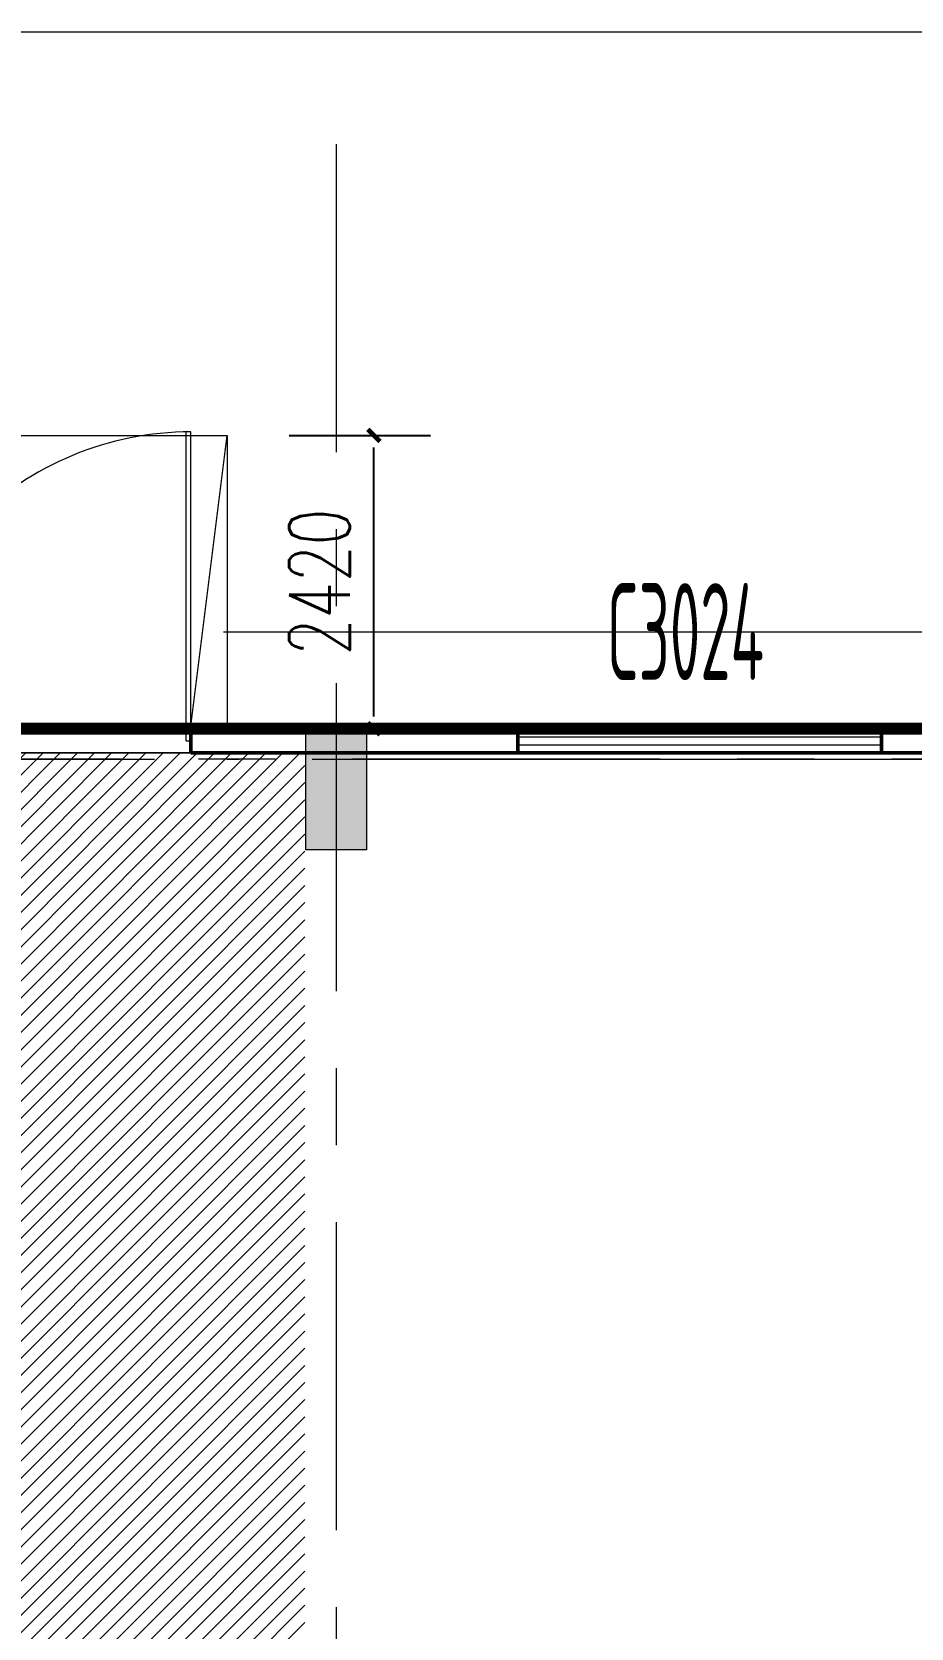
# Model space of a CAD drawing. Header units: metres. Extents: x 497148 to 498044, y 2998751 to 2999627.
# Drawn here: x 497577.42 to 497584.68, y 2999106.16 to 2999119.33 of the extents above; entities that cross this region are included whole.
import ezdxf

# ---------------------------------------------------------------- set-up
doc = ezdxf.new("R2010")
doc.units = ezdxf.units.M
for name, pattern in [('CENTER', [2, 1.25, -0.25, 0.25, -0.25]), ('DOTE', [2.4200000000000004, 2, -0.2, 0.02, -0.2]), ('ZQWS-轴网线', [4448, 2540, -636, 636, -636])]:
    doc.linetypes.add(name, pattern=pattern)
for name, color, linetype in [('A-WALL', 4, 'Continuous'), ('A-楼板', 5, 'Continuous'), ('A-窗', 2, 'Continuous'), ('A-门', 2, 'Continuous'), ('DOTE', 1, 'CENTER'), ('HATCH', 254, 'Continuous'), ('PUB_DIM', 3, 'Continuous'), ('新建建筑', 2, 'Continuous')]:
    doc.layers.add(name, color=color, linetype=linetype)
for name, color, linetype, lineweight in [('A-WALL-可见线', 2, 'Continuous', 18), ('A-门窗号', 7, 'Continuous', 5), ('常规模型', 2, 'Continuous', 18), ('结-COLU', 7, 'Continuous', 5), ('道路', 4, 'Continuous', 15)]:
    doc.layers.add(name, color=color, linetype=linetype, lineweight=lineweight)
doc.layers.add('建筑轴线', color=1, linetype='DOTE', lineweight=15, plot=False)
doc.styles.add('_TCH_DIM_T3', font='SIMPLEX', dxfattribs={"width": 0.7058823529411765, "bigfont": 'GBCBIG'})
doc.styles.add('Hztxt-TSSDENG', font='TSSDENG', dxfattribs={"bigfont": 'Hztxt'})
doc.dimstyles.new('_TCH_ARCH&&200', dxfattribs={"dimscale": 2, "dimtxt": 280, "dimasz": 100, "dimexe": 200, "dimexo": 0, "dimgap": 100, "dimtad": 1, "dimdec": 0, "dimzin": 0, "dimdsep": 46, "dimtxsty": '_TCH_DIM_T3', "dimblk": '_ArchTick-2', "dimcen": 0.09, "dimdle": 200, "dimclrd": 256, "dimclre": 256, "dimclrt": 7, "dimazin": 2, "dimtfac": 1, "dimtdec": 0, "dimtix": 1, "dimtmove": 2, "dimatfit": 3, "dimfxl": 0, "dimtolj": 1, "dimtzin": 0, "dimarcsym": 0})

# ---------------------------------------------------------------- blocks, each defined once
blk = doc.blocks.new('新块')
at = {"layer": '建筑轴线', "ltscale": 3}
blk.add_lwpolyline([(497572.434313934, 2999113.332702593), (497785.434313934, 2999113.332702593), (497785.434313934, 2999077.832702593), (497572.434313934, 2999077.832702593)], close=True, dxfattribs=at)
at = {"layer": '新建建筑', "linetype": 'Continuous', "const_width": 0.1}
blk.add_lwpolyline([(497785.684313934, 2999077.582702593), (497572.184313934, 2999077.582702593), (497572.184313934, 2999113.582702593), (497785.684313934, 2999113.582702593)], close=True, dxfattribs=at)
at = {"layer": '道路', "linetype": 'ByBlock', "lineweight": 0, "ltscale": 0.2}
blk.add_line((497576.8587379599, 2999119.332702593), (497758.4343139338, 2999119.332702593), dxfattribs=at)
blk = doc.blocks.new('ZQWS-双扇平开门 - GM5151-4416404-0_000平面图_118')
at = {"color": 0, "lineweight": 18}
for p, q in [((-2550.000000000011, 2550.000000000002), (-2510.000000000009, 2550.000000000002)), ((-2550.00000000001, 100), (-2550.00000000001, 2550.000000000002)), ((-2510.000000000009, 0), (-2510.000000000009, 2550.000000000002)), ((2549.99999999999, 2550.000000000002), (2509.999999999989, 2550.000000000002)), ((2509.999999999989, -6.767919558114954e-13), (2509.999999999989, 2550.000000000002)), ((2549.99999999999, 99.99999999999473), (2549.99999999999, 2550.000000000002)), ((-2510.000000000009, 0), (-2550.000000000008, 0)), ((2509.999999999989, -6.767919558114954e-13), (2549.99999999999, -6.767919558114954e-13))]:
    blk.add_line(p, q, dxfattribs=at)
at = {"color": 0, "lineweight": 50}
for p, q in [((-2550.000000000008, 100.0000000009698), (-2550.000000000008, -100)), ((2549.99999999999, -100), (2549.99999999999, 100.0000000009698))]:
    blk.add_line(p, q, dxfattribs=at)
at = {"color": 0, "lineweight": 18}
for centre, radius, start, end in [((-2550.000000000015, 1.962696671853337e-12), 2550.000000000003, 359.9999999999996, 89.99999999999994), ((2549.999999999985, 2.098055063015636e-12), 2549.999999999998, 89.99999999999994, 180)]:
    blk.add_arc(centre, radius, start, end, dxfattribs=at)
blk = doc.blocks.new('组合窗-双层双列-上部固定下部推拉 - C3024-4489019-0_000平面图_118')
at = {"color": 0, "lineweight": 50}
for p, q in [((-1500.000000000013, -100), (-1500.000000000013, 100)), ((1499.999999999998, 100), (1499.999999999998, -100))]:
    blk.add_line(p, q, dxfattribs=at)
at = {"color": 0, "lineweight": 18}
for p, q in [((-1500.000000000013, 100), (1499.999999999998, 100)), ((-1500.000000000013, 33.33333333332499), (1499.999999999998, 33.33333333332499)), ((-1500.000000000013, -33.33333333333751), (1499.999999999998, -33.33333333333751)), ((1499.999999999998, -100), (-1500.000000000013, -100))]:
    blk.add_line(p, q, dxfattribs=at)
blk = doc.blocks.new('一层_dwg_一层-5204054-0_000平面图_118')
at = {"layer": '结-COLU', "color": 0, "flags": 128}
blk.add_lwpolyline([(37966.49610975757, 65529.4777527389), (38466.49610975757, 65529.4777527389), (38466.49610975757, 64529.4777527389), (37966.49610975757, 64529.4777527389)], close=True, dxfattribs=at)
blk = doc.blocks.new('一层_dwg-4685749-0_000平面图_118')
at = {"lineweight": 5}
h = blk.add_hatch(color=0, dxfattribs=at)
h.paths.add_polyline_path([(178893.7664674755, 10714.37364341245), (179393.7664674756, 10714.37364341245), (179393.7664674756, 11214.37364341245), (178893.7664674755, 11214.37364341245)], flags=0)
h.paths.add_polyline_path([(151568.7664674752, 10714.37364341291), (152068.7664674752, 10714.37364341291), (152068.7664674752, 11414.37364341292), (151568.7664674752, 11414.37364341292)], flags=0)
h.paths.add_polyline_path([(229893.7664674754, 10714.37364341291), (230393.7664674754, 10714.37364341291), (230393.7664674754, 11414.37364341292), (229893.7664674754, 11414.37364341292)], flags=0)
h.paths.add_polyline_path([(188068.7664674753, 10714.37364341291), (188068.7664674753, 11414.37364341292), (187568.7664674753, 11414.37364341292), (187568.7664674753, 10714.37364341291)], flags=0)
h.paths.add_polyline_path([(229743.7664674754, 10714.37364341291), (229743.7664674754, 11414.37364341292), (229243.7664674754, 11414.37364341292), (229243.7664674754, 10714.37364341291)], flags=0)
h.paths.add_polyline_path([(211568.7664674754, 10714.37364341291), (212068.7664674754, 10714.37364341291), (212068.7664674754, 11414.37364341292), (211568.7664674754, 11414.37364341292)], flags=0)
h.paths.add_polyline_path([(42068.76646747504, 10714.37364341291), (42568.76646747505, 10714.37364341291), (42568.76646747505, 11414.37364341292), (42068.76646747504, 11414.37364341292)], flags=0)
h.paths.add_polyline_path([(217568.7664674754, 10714.37364341291), (218068.7664674754, 10714.37364341291), (218068.7664674754, 11414.37364341292), (217568.7664674754, 11414.37364341292)], flags=0)
h.paths.add_polyline_path([(55568.76646747506, 10714.37364341291), (56068.76646747508, 10714.37364341291), (56068.76646747508, 11414.37364341292), (55568.76646747506, 11414.37364341292)], flags=0)
h.paths.add_polyline_path([(115568.7664674751, 10714.37364341291), (116068.7664674751, 10714.37364341291), (116068.7664674751, 11414.37364341292), (115568.7664674751, 11414.37364341292)], flags=0)
h.paths.add_polyline_path([(50068.76646747505, 10714.37364341291), (50068.76646747505, 11414.37364341292), (49568.76646747506, 11414.37364341292), (49568.76646747506, 10714.37364341291)], flags=0)
h.paths.add_polyline_path([(181568.7664674753, 10714.37364341291), (182068.7664674753, 10714.37364341291), (182068.7664674753, 11414.37364341292), (181568.7664674753, 11414.37364341292)], flags=0)
h.paths.add_polyline_path([(109743.7664674751, 10714.37364341291), (109743.7664674751, 11414.37364341292), (109243.7664674751, 11414.37364341292), (109243.7664674751, 10714.37364341291)], flags=0)
h.paths.add_polyline_path([(91568.7664674751, 10714.37364341291), (92068.7664674751, 10714.37364341291), (92068.7664674751, 11414.37364341292), (91568.7664674751, 11414.37364341292)], flags=0)
h.paths.add_polyline_path([(236068.7664674754, 10714.37364341291), (236068.7664674754, 11414.37364341292), (235568.7664674754, 11414.37364341292), (235568.7664674754, 10714.37364341291)], flags=0)
h.paths.add_polyline_path([(74068.76646747508, 10714.37364341291), (74068.76646747508, 11414.37364341292), (73568.76646747508, 11414.37364341292), (73568.76646747508, 10714.37364341291)], flags=0)
h.paths.add_polyline_path([(88568.7664674751, 10714.37364341291), (89068.76646747511, 10714.37364341291), (89068.76646747511, 11214.37364341292), (88568.7664674751, 11214.37364341292)], flags=0)
h.paths.add_polyline_path([(61568.76646747507, 10714.37364341291), (62068.76646747508, 10714.37364341291), (62068.76646747508, 11414.37364341292), (61568.76646747507, 11414.37364341292)], flags=0)
h.paths.add_polyline_path([(133568.7664674752, 10714.37364341291), (134068.7664674752, 10714.37364341291), (134068.7664674752, 11414.37364341292), (133568.7664674752, 11414.37364341292)], flags=0)
h.paths.add_polyline_path([(67568.76646747506, 10714.37364341291), (68068.76646747506, 10714.37364341291), (68068.76646747506, 11414.37364341292), (67568.76646747506, 11414.37364341292)], flags=0)
h.paths.add_polyline_path([(169568.7664674752, 10714.37364341291), (170068.7664674752, 10714.37364341291), (170068.7664674752, 11414.37364341292), (169568.7664674752, 11414.37364341292)], flags=0)
h.paths.add_polyline_path([(193568.7664674754, 10714.37364341291), (194068.7664674754, 10714.37364341291), (194068.7664674754, 11414.37364341292), (193568.7664674754, 11414.37364341292)], flags=0)
h.paths.add_polyline_path([(200068.7664674753, 10714.37364341291), (200068.7664674753, 11414.37364341292), (199568.7664674754, 11414.37364341292), (199568.7664674754, 10714.37364341291)], flags=0)
h.paths.add_polyline_path([(164068.7664674752, 10714.37364341291), (164068.7664674752, 11414.37364341292), (163568.7664674752, 11414.37364341292), (163568.7664674752, 10714.37364341291)], flags=0)
h.paths.add_polyline_path([(176393.7664674753, 10714.37364341291), (176393.7664674753, 11414.37364341292), (175893.7664674753, 11414.37364341292), (175893.7664674753, 10714.37364341291)], flags=0)
h.paths.add_polyline_path([(205868.7664674753, 10714.37364341291), (206368.7664674752, 10714.37364341291), (206368.7664674752, 11414.37364341292), (205868.7664674753, 11414.37364341292)], flags=0)
h.paths.add_polyline_path([(223568.7664674754, 10714.37364341291), (224068.7664674754, 10714.37364341291), (224068.7664674754, 11414.37364341292), (223568.7664674754, 11414.37364341292)], flags=0)
h.paths.add_polyline_path([(249568.7664674754, 10714.37364341291), (249568.7664674754, 11414.37364341292), (249068.7664674754, 11414.37364341292), (249068.7664674754, 10714.37364341291)], flags=0)
h.paths.add_polyline_path([(175743.7664674752, 10714.37364341291), (175743.7664674752, 11414.37364341292), (175243.7664674752, 11414.37364341292), (175243.7664674752, 10714.37364341291)], flags=0)
h.paths.add_polyline_path([(255568.7664674755, 10714.37364341291), (255568.7664674755, 11414.37364341292), (255068.7664674754, 11414.37364341292), (255068.7664674754, 10714.37364341291)], flags=0)
h.paths.add_polyline_path([(128068.7664674751, 10714.37364341291), (128068.7664674751, 11414.37364341292), (127568.7664674752, 11414.37364341292), (127568.7664674752, 10714.37364341291)], flags=0)
h.paths.add_polyline_path([(79568.76646747508, 10714.37364341291), (80068.76646747507, 10714.37364341291), (80068.76646747507, 11414.37364341292), (79568.76646747508, 11414.37364341292)], flags=0)
h.paths.add_polyline_path([(243568.7664674754, 10714.37364341291), (243568.7664674754, 11414.37364341292), (243068.7664674754, 11414.37364341292), (243068.7664674754, 10714.37364341291)], flags=0)
h.paths.add_polyline_path([(85568.76646747511, 10714.37364341291), (86068.7664674751, 10714.37364341291), (86068.7664674751, 11414.37364341292), (85568.76646747511, 11414.37364341292)], flags=0)
h.paths.add_polyline_path([(98068.76646747511, 10714.37364341293), (98068.76646747511, 11414.37364341294), (97568.76646747511, 11414.37364341294), (97568.76646747511, 10714.37364341293), (97686.14037143515, 10714.37364341293)], flags=0)
h.paths.add_polyline_path([(103568.7664674751, 10714.37364341293), (104068.7664674751, 10714.37364341293), (104068.7664674751, 11414.37364341294), (103568.7664674751, 11414.37364341294)], flags=0)
h.paths.add_polyline_path([(121568.766467475, 10714.37364341294), (122068.766467475, 10714.37364341294), (122068.766467475, 11414.37364341294), (121568.766467475, 11414.37364341294)], flags=0)
h.paths.add_polyline_path([(110393.7664674751, 10714.37364341294), (110393.7664674751, 11414.37364341294), (109893.7664674751, 11414.37364341294), (109893.7664674751, 10714.37364341294)], flags=0)
h.paths.add_polyline_path([(146068.7664674752, 10714.37364341295), (146068.7664674752, 11414.37364341295), (145568.7664674752, 11414.37364341295), (145568.7664674752, 10714.37364341295)], flags=0)
h.paths.add_polyline_path([(158068.7664674752, 10714.37364341295), (158068.7664674752, 11414.37364341295), (157568.7664674752, 11414.37364341295), (157568.7664674752, 10714.37364341295)], flags=0)
h.paths.add_polyline_path([(140068.7664674752, 10714.37364341295), (140068.7664674752, 11414.37364341295), (139568.7664674752, 11414.37364341295), (139568.7664674752, 10714.37364341295)], flags=0)
h.paths.add_polyline_path([(243568.7664674752, 13164.37364341227), (243568.7664674752, 13664.37364341227), (243068.7664674752, 13664.37364341227), (243068.7664674752, 13164.37364341227)], flags=0)
h.paths.add_polyline_path([(249068.7664674752, 13164.37364341227), (249568.7664674752, 13164.37364341227), (249568.7664674752, 13664.37364341227), (249068.7664674752, 13664.37364341227)], flags=0)
h.paths.add_polyline_path([(140068.766467475, 15214.37364341295), (140068.766467475, 15714.37364341295), (139568.7664674751, 15714.37364341295), (139568.7664674751, 15214.37364341295)], flags=0)
h.paths.add_polyline_path([(157568.7664674753, 15214.37364341295), (158068.7664674753, 15214.37364341295), (158068.7664674753, 15714.37364341295), (157568.7664674753, 15714.37364341295)], flags=0)
h.paths.add_polyline_path([(151568.7664674751, 15214.37364341295), (152068.7664674751, 15214.37364341295), (152068.7664674751, 15714.37364341295), (151568.7664674751, 15714.37364341295)], flags=0)
h.paths.add_polyline_path([(128068.766467475, 15214.37364341295), (128068.766467475, 15714.37364341295), (127568.766467475, 15714.37364341295), (127568.766467475, 15214.37364341295)], flags=0)
h.paths.add_polyline_path([(146068.7664674751, 15214.37364341295), (146068.7664674751, 15714.37364341295), (145568.766467475, 15714.37364341295), (145568.766467475, 15214.37364341295)], flags=0)
h.paths.add_polyline_path([(133568.766467475, 15214.37364341295), (134068.766467475, 15214.37364341295), (134068.766467475, 15714.37364341295), (133568.766467475, 15714.37364341295)], flags=0)
h.paths.add_polyline_path([(88568.7664674751, 18064.37364341292), (89068.76646747511, 18064.37364341292), (89068.76646747511, 18564.37364341292), (88568.7664674751, 18564.37364341292)], flags=0)
h.paths.add_polyline_path([(79718.76646747516, 18064.37364341292), (80068.76646747507, 18064.37364341292), (80068.76646747507, 18564.37364341292), (79568.76646747508, 18564.37364341292), (79568.76646747508, 18064.37364341292)], flags=0)
h.paths.add_polyline_path([(85568.76646747511, 18064.37364341292), (86068.7664674751, 18064.37364341292), (86068.7664674751, 18564.37364341292), (85568.76646747511, 18564.37364341292)], flags=0)
h.paths.add_polyline_path([(74068.76646747508, 18064.37364341293), (74068.76646747508, 18564.37364341293), (73568.76646747508, 18564.37364341293), (73568.76646747508, 18064.37364341293)], flags=0)
h.paths.add_polyline_path([(178893.7664674756, 18064.37364341294), (179393.7664674756, 18064.37364341294), (179393.7664674756, 18564.37364341294), (178893.7664674756, 18564.37364341294)], flags=0)
h.paths.add_polyline_path([(164068.7664674751, 18064.37364341295), (164068.7664674751, 18564.37364341295), (163568.7664674751, 18564.37364341295), (163568.7664674751, 18064.37364341295)], flags=0)
h.paths.add_polyline_path([(175243.7664674751, 18064.37364341295), (175743.7664674751, 18064.37364341295), (175743.7664674751, 18564.37364341295), (175243.7664674751, 18564.37364341295)], flags=0)
h.paths.add_polyline_path([(175893.7664674753, 18064.37364341295), (176393.7664674753, 18064.37364341295), (176393.7664674753, 18564.37364341295), (175893.7664674753, 18564.37364341295)], flags=0)
h.paths.add_polyline_path([(169568.7664674751, 18064.37364341299), (170068.7664674751, 18064.37364341299), (170068.7664674751, 18564.37364341299), (169568.7664674751, 18564.37364341299)], flags=0)
h.paths.add_polyline_path([(169568.7664674752, 20714.37364341298), (170068.7664674752, 20714.37364341298), (170068.7664674752, 21714.37364341298), (169568.7664674752, 21714.37364341298), (169568.7664674752, 21013.89584500883)], flags=0)
h.paths.add_polyline_path([(55568.76646747506, 20714.37364341298), (56068.76646747508, 20714.37364341298), (56068.76646747508, 21714.37364341298), (55568.76646747506, 21714.37364341298), (55568.76646747506, 21013.89584500883)], flags=0)
h.paths.add_polyline_path([(175743.7664674753, 20714.37364341298), (175743.7664674753, 21714.37364341298), (175243.7664674753, 21714.37364341298), (175243.7664674753, 20714.37364341298)], flags=0)
h.paths.add_polyline_path([(49568.76646747506, 20714.37364341298), (50068.76646747505, 20714.37364341298), (50068.76646747505, 21714.37364341298), (49568.76646747506, 21714.37364341298), (49568.76646747506, 21013.89584500883)], flags=0)
h.paths.add_polyline_path([(164068.7664674752, 20714.37364341298), (164068.7664674752, 21714.37364341298), (163568.7664674752, 21714.37364341298), (163568.7664674752, 20714.37364341298)], flags=0)
h.paths.add_polyline_path([(133568.7664674752, 20714.37364341298), (134068.7664674752, 20714.37364341298), (134068.7664674752, 21714.37364341298), (133568.7664674752, 21714.37364341298), (133568.7664674752, 21013.89584500883)], flags=0)
h.paths.add_polyline_path([(158068.7664674752, 20714.37364341298), (158068.7664674752, 21714.37364341298), (157568.7664674752, 21714.37364341298), (157568.7664674752, 20714.37364341298)], flags=0)
h.paths.add_polyline_path([(92068.7664674751, 20714.37364341298), (92068.7664674751, 21714.37364341298), (91568.7664674751, 21714.37364341298), (91568.7664674751, 20714.37364341298)], flags=0)
h.paths.add_polyline_path([(61568.76646747507, 20714.37364341298), (62068.76646747508, 20714.37364341298), (62068.76646747508, 21714.37364341298), (61568.76646747507, 21714.37364341298), (61568.76646747507, 21013.89584500883)], flags=0)
h.paths.add_polyline_path([(73568.76646747508, 20714.37364341298), (74068.76646747508, 20714.37364341298), (74068.76646747508, 21714.37364341298), (73568.76646747508, 21714.37364341298), (73568.76646747508, 21013.89584500883)], flags=0)
h.paths.add_polyline_path([(67568.76646747507, 20714.37364341298), (68068.76646747507, 20714.37364341298), (68068.76646747507, 21714.37364341298), (67568.76646747507, 21714.37364341298), (67568.76646747507, 21013.89584500883)], flags=0)
h.paths.add_polyline_path([(85568.76646747511, 20714.37364341298), (86068.7664674751, 20714.37364341298), (86068.7664674751, 21714.37364341298), (85568.76646747511, 21714.37364341298), (85568.76646747511, 21013.89584500883)], flags=0)
h.paths.add_polyline_path([(109743.7664674751, 20714.37364341298), (109743.7664674751, 21714.37364341298), (109243.7664674751, 21714.37364341298), (109243.7664674751, 20714.37364341298)], flags=0)
h.paths.add_polyline_path([(42068.76646747504, 20714.37364341298), (42568.76646747505, 20714.37364341298), (42568.76646747505, 21714.37364341298), (42068.76646747504, 21714.37364341298), (42068.76646747504, 21013.89584500883)], flags=0)
h.paths.add_polyline_path([(151568.7664674752, 20714.37364341298), (152068.7664674752, 20714.37364341298), (152068.7664674752, 21714.37364341298), (151568.7664674752, 21714.37364341298), (151568.7664674752, 21013.89584500883)], flags=0)
h.paths.add_polyline_path([(206368.7664674752, 20714.373643413), (206368.7664674752, 21714.37364341299), (205868.7664674753, 21714.37364341299), (205868.7664674753, 20714.373643413)], flags=0)
h.paths.add_polyline_path([(249068.7664674754, 20714.373643413), (249568.7664674754, 20714.373643413), (249568.7664674754, 21714.37364341299), (249068.7664674754, 21714.37364341299), (249068.7664674754, 21013.89584500883)], flags=0)
h.paths.add_polyline_path([(255568.7664674755, 20714.373643413), (255568.7664674755, 21714.37364341299), (255068.7664674754, 21714.37364341299), (255068.7664674754, 20714.373643413)], flags=0)
h.paths.add_polyline_path([(212068.7664674754, 20714.373643413), (212068.7664674754, 21714.37364341299), (211568.7664674754, 21714.37364341299), (211568.7664674754, 20714.373643413)], flags=0)
h.paths.add_polyline_path([(217568.7664674754, 20714.373643413), (218068.7664674754, 20714.373643413), (218068.7664674754, 21714.37364341299), (217568.7664674754, 21714.37364341299), (217568.7664674754, 21013.89584500883)], flags=0)
h.paths.add_polyline_path([(224068.7664674754, 20714.373643413), (224068.7664674754, 21714.37364341299), (223568.7664674754, 21714.37364341299), (223568.7664674754, 20714.373643413)], flags=0)
h.paths.add_polyline_path([(199568.7664674754, 20714.373643413), (200068.7664674753, 20714.373643413), (200068.7664674753, 21714.37364341299), (199568.7664674754, 21714.37364341299), (199568.7664674754, 21013.89584500883)], flags=0)
h.paths.add_polyline_path([(193568.7664674754, 20714.373643413), (194068.7664674754, 20714.373643413), (194068.7664674754, 21714.37364341299), (193568.7664674754, 21714.37364341299), (193568.7664674754, 21013.89584500883)], flags=0)
h.paths.add_polyline_path([(80068.76646747507, 20714.373643413), (80068.76646747507, 21714.37364341299), (79568.76646747508, 21714.37364341299), (79568.76646747508, 20714.373643413)], flags=0)
h.paths.add_polyline_path([(97686.14037143515, 20714.373643413), (98068.76646747511, 20714.373643413), (98068.76646747511, 21714.37364341299), (97568.76646747511, 21714.37364341299), (97568.76646747511, 20714.373643413)], flags=0)
h.paths.add_polyline_path([(116068.7664674751, 20714.373643413), (116068.7664674751, 21714.37364341299), (115568.7664674751, 21714.37364341299), (115568.7664674751, 20714.373643413)], flags=0)
h.paths.add_polyline_path([(104068.7664674751, 20714.373643413), (104068.7664674751, 21714.37364341299), (103568.7664674751, 21714.37364341299), (103568.7664674751, 20714.373643413)], flags=0)
h.paths.add_polyline_path([(181568.7664674753, 20714.373643413), (182068.7664674753, 20714.373643413), (182068.7664674753, 21714.37364341299), (181568.7664674753, 21714.37364341299), (181568.7664674753, 21013.89584500883)], flags=0)
h.paths.add_polyline_path([(188068.7664674753, 20714.373643413), (188068.7664674753, 21714.37364341299), (187568.7664674753, 21714.37364341299), (187568.7664674753, 20714.373643413)], flags=0)
h.paths.add_polyline_path([(235568.7664674754, 20714.373643413), (236068.7664674754, 20714.373643413), (236068.7664674754, 21714.37364341299), (235568.7664674754, 21714.37364341299), (235568.7664674754, 21013.89584500883)], flags=0)
h.paths.add_polyline_path([(229243.7664674754, 20714.373643413), (229743.7664674754, 20714.373643413), (229743.7664674754, 21714.37364341299), (229243.7664674754, 21714.37364341299), (229243.7664674754, 21013.89584500883)], flags=0)
h.paths.add_polyline_path([(139568.7664674752, 20714.373643413), (140068.7664674752, 20714.373643413), (140068.7664674752, 21714.37364341299), (139568.7664674752, 21714.37364341299), (139568.7664674752, 21013.89584500883)], flags=0)
h.paths.add_polyline_path([(230393.7664674754, 20714.373643413), (230393.7664674754, 21714.37364341299), (229893.7664674754, 21714.37364341299), (229893.7664674754, 20714.373643413)], flags=0)
h.paths.add_polyline_path([(110393.7664674751, 20714.373643413), (110393.7664674751, 21714.37364341299), (109893.7664674751, 21714.37364341299), (109893.7664674751, 20714.373643413)], flags=0)
h.paths.add_polyline_path([(243068.7664674754, 20714.373643413), (243568.7664674754, 20714.373643413), (243568.7664674754, 21714.37364341299), (243068.7664674754, 21714.37364341299), (243068.7664674754, 21013.89584500883)], flags=0)
h.paths.add_polyline_path([(122068.766467475, 20714.373643413), (122068.766467475, 21714.37364341299), (121568.766467475, 21714.37364341299), (121568.766467475, 20714.373643413)], flags=0)
h.paths.add_polyline_path([(128068.766467475, 20714.373643413), (128068.766467475, 21714.37364341299), (127568.766467475, 21714.37364341299), (127568.766467475, 20714.373643413)], flags=0)
h.paths.add_polyline_path([(176393.7664674753, 20714.373643413), (176393.7664674753, 21714.37364341301), (175893.7664674753, 21714.37364341301), (175893.7664674753, 20714.373643413)], flags=0)
h.paths.add_polyline_path([(145568.7664674752, 20714.373643413), (146068.7664674752, 20714.373643413), (146068.7664674752, 21714.37364341301), (145568.7664674752, 21714.37364341301), (145568.7664674752, 21013.89584500883)], flags=0)
h.paths.add_polyline_path([(206368.7664674752, 23189.37364341294), (206368.7664674752, 24839.37364341293), (205868.7664674751, 24839.37364341293), (205868.7664674751, 23189.37364341294)], flags=0)
h.paths.add_polyline_path([(199568.7664674752, 23189.37364341294), (200068.7664674753, 23189.37364341294), (200068.7664674753, 24839.37364341293), (199568.7664674752, 24839.37364341293)], flags=0)
h.paths.add_polyline_path([(194068.7664674753, 23189.37364341294), (194068.7664674753, 24839.37364341293), (193568.7664674753, 24839.37364341293), (193568.7664674753, 23189.37364341294)], flags=0)
h.paths.add_polyline_path([(229043.7664674753, 23564.37364341293), (229743.7664674753, 23564.37364341293), (229743.7664674753, 24264.37364341292), (229043.7664674753, 24264.37364341292)], flags=0)
h.paths.add_polyline_path([(224168.7664674752, 23564.37364341293), (224168.7664674752, 24264.37364341292), (223468.7664674752, 24264.37364341292), (223468.7664674752, 23564.37364341293)], flags=0)
h.paths.add_polyline_path([(217468.7664674751, 23564.37364341293), (218168.766467475, 23564.37364341293), (218168.766467475, 24264.37364341292), (217468.7664674751, 24264.37364341292)], flags=0)
h.paths.add_polyline_path([(212168.7664674752, 23564.37364341293), (212168.7664674752, 24264.37364341292), (211468.7664674753, 24264.37364341292), (211468.7664674753, 23564.37364341293)], flags=0)
h.paths.add_polyline_path([(230593.7664674753, 23564.37364341583), (230593.7664674753, 24264.37364341583), (229893.7664674753, 24264.37364341583), (229893.7664674753, 23564.37364341583)], flags=0)
h.paths.add_polyline_path([(187543.7664674752, 24289.37364341293), (188093.7664674752, 24289.37364341293), (188093.7664674752, 24839.37364341293), (187543.7664674752, 24839.37364341293)], flags=0)
h.paths.add_polyline_path([(182093.7664674752, 24289.37364341293), (182093.7664674752, 24839.37364341293), (181543.7664674752, 24839.37364341293), (181543.7664674752, 24289.37364341293)], flags=0)
h.paths.add_polyline_path([(104093.7664674751, 24289.37364341294), (104093.7664674751, 24839.37364341293), (103543.7664674751, 24839.37364341293), (103543.7664674751, 24289.37364341294)], flags=0)
h.paths.add_polyline_path([(109893.7664674751, 24289.37364341294), (110443.7664674751, 24289.37364341294), (110443.7664674751, 24839.37364341293), (109893.7664674751, 24839.37364341293)], flags=0)
h.paths.add_polyline_path([(121543.7664674752, 24289.37364341294), (122093.7664674751, 24289.37364341294), (122093.7664674751, 24839.37364341293), (121543.7664674752, 24839.37364341293)], flags=0)
h.paths.add_polyline_path([(97686.14037143515, 24289.37364341294), (98093.76646747511, 24289.37364341294), (98093.76646747511, 24839.37364341293), (97543.76646747513, 24839.37364341293), (97543.76646747513, 24289.37364341294)], flags=0)
h.paths.add_polyline_path([(163543.7664674752, 24289.37364341294), (164093.7664674752, 24289.37364341294), (164093.7664674752, 24839.37364341293), (163543.7664674752, 24839.37364341293)], flags=0)
h.paths.add_polyline_path([(175193.7664674753, 24289.37364341294), (175743.7664674753, 24289.37364341294), (175743.7664674753, 24839.37364341293), (175193.7664674753, 24839.37364341293)], flags=0)
h.paths.add_polyline_path([(133543.7664674751, 24289.37364341294), (134093.7664674752, 24289.37364341294), (134093.7664674752, 24839.37364341293), (133543.7664674751, 24839.37364341293)], flags=0)
h.paths.add_polyline_path([(175893.7664674753, 24289.37364341294), (176443.7664674753, 24289.37364341294), (176443.7664674753, 24839.37364341293), (175893.7664674753, 24839.37364341293)], flags=0)
h.paths.add_polyline_path([(146093.7664674752, 24289.37364341294), (146093.7664674752, 24839.37364341293), (145543.7664674752, 24839.37364341293), (145543.7664674752, 24289.37364341294)], flags=0)
h.paths.add_polyline_path([(80093.7664674751, 24289.37364341294), (80093.7664674751, 24839.37364341293), (79543.76646747511, 24839.37364341293), (79543.76646747511, 24289.37364341294)], flags=0)
h.paths.add_polyline_path([(85543.7664674751, 24289.37364341294), (86093.76646747511, 24289.37364341294), (86093.76646747511, 24839.37364341293), (85543.7664674751, 24839.37364341293)], flags=0)
h.paths.add_polyline_path([(128093.7664674752, 24289.37364341294), (128093.7664674752, 24839.37364341293), (127543.7664674751, 24839.37364341293), (127543.7664674751, 24289.37364341294)], flags=0)
h.paths.add_polyline_path([(151543.7664674752, 24289.37364341294), (152093.7664674752, 24289.37364341294), (152093.7664674752, 24839.37364341293), (151543.7664674752, 24839.37364341293)], flags=0)
h.paths.add_polyline_path([(109193.7664674751, 24289.37364341294), (109743.7664674751, 24289.37364341294), (109743.7664674751, 24839.37364341293), (109193.7664674751, 24839.37364341293)], flags=0)
h.paths.add_polyline_path([(169543.7664674752, 24289.37364341295), (170093.7664674752, 24289.37364341295), (170093.7664674752, 24839.37364341295), (169543.7664674752, 24839.37364341295)], flags=0)
h.paths.add_polyline_path([(140093.7664674752, 24289.37364341295), (140093.7664674752, 24839.37364341295), (139543.7664674752, 24839.37364341295), (139543.7664674752, 24289.37364341295)], flags=0)
h.paths.add_polyline_path([(157543.7664674752, 24289.37364341295), (158093.7664674752, 24289.37364341295), (158093.7664674752, 24839.37364341295), (157543.7664674752, 24839.37364341295)], flags=0)
h.paths.add_polyline_path([(91543.76646747511, 24289.37364341295), (92093.7664674751, 24289.37364341295), (92093.7664674751, 24839.37364341295), (91543.76646747511, 24839.37364341295)], flags=0)
h.paths.add_polyline_path([(115543.7664674751, 24289.37364341295), (116093.7664674751, 24289.37364341295), (116093.7664674751, 24839.37364341295), (115543.7664674751, 24839.37364341295)], flags=0)
h.paths.add_polyline_path([(235543.7664674755, 27439.3736434129), (236093.7664674755, 27439.3736434129), (236093.7664674755, 27989.3736434129), (235543.7664674755, 27989.3736434129)], flags=0)
h.paths.add_polyline_path([(243043.7664674755, 27439.3736434129), (243593.7664674754, 27439.3736434129), (243593.7664674754, 27989.3736434129), (243043.7664674755, 27989.3736434129)], flags=0)
h.paths.add_polyline_path([(249593.7664674755, 27439.3736434129), (249593.7664674755, 27989.3736434129), (249043.7664674755, 27989.3736434129), (249043.7664674755, 27439.3736434129)], flags=0)
h.paths.add_polyline_path([(62093.76646747501, 27439.37364341294), (62093.76646747501, 27989.37364341294), (61543.76646747503, 27989.37364341294), (61543.76646747503, 27439.37364341294)], flags=0)
h.paths.add_polyline_path([(64568.76646747502, 27439.37364341294), (65118.76646747503, 27439.37364341294), (65118.76646747503, 27989.37364341294), (64568.76646747502, 27989.37364341294)], flags=0)
h.paths.add_polyline_path([(56093.76646747508, 27439.37364341294), (56093.76646747508, 27989.37364341294), (55543.76646747507, 27989.37364341294), (55543.76646747507, 27439.37364341294)], flags=0)
h.paths.add_polyline_path([(50093.76646747506, 27439.37364341294), (50093.76646747506, 27989.37364341294), (49558.76646747514, 27989.37364341294), (49558.76646747514, 27439.37364341294)], flags=0)
h.paths.add_polyline_path([(255568.7664674753, 27464.37364341294), (255568.7664674753, 27964.37364341293), (254768.7664674754, 27964.37364341293), (254768.7664674754, 27464.37364341294)], flags=0)
h.paths.add_polyline_path([(42578.76646747513, 27464.37364341294), (42578.76646747513, 27964.37364341295), (42068.76646747504, 27964.37364341295), (42068.76646747504, 27464.37364341294)], flags=0)
h.paths.add_polyline_path([(243593.7664674754, 34739.37364341291), (243593.7664674754, 35289.3736434129), (243043.7664674755, 35289.3736434129), (243043.7664674755, 34739.37364341291)], flags=0)
h.paths.add_polyline_path([(249043.7664674755, 34739.37364341291), (249593.7664674755, 34739.37364341291), (249593.7664674755, 35289.3736434129), (249043.7664674755, 35289.3736434129)], flags=0)
h.paths.add_polyline_path([(236093.7664674755, 34739.37364341291), (236093.7664674755, 35289.3736434129), (235543.7664674755, 35289.3736434129), (235543.7664674755, 34739.37364341291)], flags=0)
h.paths.add_polyline_path([(64568.76646747502, 34739.37364341295), (65118.76646747503, 34739.37364341295), (65118.76646747503, 35289.37364341295), (64568.76646747502, 35289.37364341295)], flags=0)
h.paths.add_polyline_path([(55543.76646747507, 34739.37364341295), (56093.76646747508, 34739.37364341295), (56093.76646747508, 35289.37364341295), (55543.76646747507, 35289.37364341295)], flags=0)
h.paths.add_polyline_path([(49558.76646747514, 34739.37364341295), (50093.76646747506, 34739.37364341295), (50093.76646747506, 35289.37364341295), (49558.76646747514, 35289.37364341295), (49558.76646747514, 35274.37364341288)], flags=0)
h.paths.add_polyline_path([(61543.76646747503, 34739.37364341295), (62093.76646747501, 34739.37364341295), (62093.76646747501, 35289.37364341295), (61543.76646747503, 35289.37364341295)], flags=0)
h.paths.add_polyline_path([(42578.76646747513, 34764.37364341294), (42578.76646747513, 35264.37364341294), (42068.76646747504, 35264.37364341294), (42068.76646747504, 34764.37364341294)], flags=0)
h.paths.add_polyline_path([(255568.7664674753, 34764.37364341294), (255568.7664674753, 35264.37364341295), (254768.7664674754, 35264.37364341295), (254768.7664674754, 34764.37364341294)], flags=0)
h.paths.add_polyline_path([(229768.7664674755, 37589.37364341292), (229768.7664674755, 38139.37364341292), (229218.7664674755, 38139.37364341292), (229218.7664674755, 37589.37364341292)], flags=0)
h.paths.add_polyline_path([(187543.7664674754, 37589.37364341292), (188093.7664674754, 37589.37364341292), (188093.7664674754, 38139.37364341292), (187543.7664674754, 38139.37364341292)], flags=0)
h.paths.add_polyline_path([(236093.7664674755, 37589.37364341292), (236093.7664674755, 38139.37364341292), (235543.7664674755, 38139.37364341292), (235543.7664674755, 37589.37364341292)], flags=0)
h.paths.add_polyline_path([(212093.7664674754, 37589.37364341292), (212093.7664674754, 38139.37364341292), (211543.7664674754, 38139.37364341292), (211543.7664674754, 37589.37364341292)], flags=0)
h.paths.add_polyline_path([(182093.7664674754, 37589.37364341292), (182093.7664674754, 38139.37364341292), (181543.7664674754, 38139.37364341292), (181543.7664674754, 37589.37364341292)], flags=0)
h.paths.add_polyline_path([(243593.7664674754, 37589.37364341292), (243593.7664674754, 38139.37364341292), (243043.7664674755, 38139.37364341292), (243043.7664674755, 37589.37364341292)], flags=0)
h.paths.add_polyline_path([(230418.7664674755, 37589.37364341292), (230418.7664674755, 38139.37364341292), (229868.7664674755, 38139.37364341292), (229868.7664674755, 37589.37364341292)], flags=0)
h.paths.add_polyline_path([(199543.7664674754, 37589.37364341292), (200093.7664674754, 37589.37364341292), (200093.7664674754, 38139.37364341292), (199543.7664674754, 38139.37364341292)], flags=0)
h.paths.add_polyline_path([(249043.7664674755, 37589.37364341292), (249593.7664674755, 37589.37364341292), (249593.7664674755, 38139.37364341292), (249043.7664674755, 38139.37364341292)], flags=0)
h.paths.add_polyline_path([(205843.7664674754, 37589.37364341292), (206393.7664674753, 37589.37364341292), (206393.7664674753, 38139.37364341292), (205843.7664674754, 38139.37364341292)], flags=0)
h.paths.add_polyline_path([(223543.7664674755, 37589.37364341292), (224093.7664674754, 37589.37364341292), (224093.7664674754, 38139.37364341292), (223543.7664674755, 38139.37364341292)], flags=0)
h.paths.add_polyline_path([(218093.7664674754, 37589.37364341292), (218093.7664674754, 38139.37364341292), (217543.7664674754, 38139.37364341292), (217543.7664674754, 37589.37364341292)], flags=0)
h.paths.add_polyline_path([(194093.7664674754, 37589.37364341292), (194093.7664674754, 38139.37364341292), (193543.7664674754, 38139.37364341292), (193543.7664674754, 37589.37364341292)], flags=0)
h.paths.add_polyline_path([(163543.7664674753, 37589.37364341293), (164093.7664674752, 37589.37364341293), (164093.7664674752, 38139.37364341292), (163543.7664674753, 38139.37364341292)], flags=0)
h.paths.add_polyline_path([(157543.7664674753, 37589.37364341293), (158093.7664674753, 37589.37364341293), (158093.7664674753, 38139.37364341292), (157543.7664674753, 38139.37364341292)], flags=0)
h.paths.add_polyline_path([(176443.7664674755, 37589.37364341293), (176443.7664674755, 38139.37364341292), (175893.7664674755, 38139.37364341292), (175893.7664674755, 37589.37364341293)], flags=0)
h.paths.add_polyline_path([(146093.7664674752, 37589.37364341293), (146093.7664674752, 38139.37364341292), (145543.7664674752, 38139.37364341292), (145543.7664674752, 37589.37364341293)], flags=0)
h.paths.add_polyline_path([(169543.7664674752, 37589.37364341293), (170093.7664674752, 37589.37364341293), (170093.7664674752, 38139.37364341292), (169543.7664674752, 38139.37364341292)], flags=0)
h.paths.add_polyline_path([(139543.7664674752, 37589.37364341295), (140093.7664674752, 37589.37364341295), (140093.7664674752, 38139.37364341294), (139543.7664674752, 38139.37364341294)], flags=0)
h.paths.add_polyline_path([(91543.76646747511, 37589.37364341295), (92093.7664674751, 37589.37364341295), (92093.7664674751, 38139.37364341294), (91543.76646747511, 38139.37364341294)], flags=0)
h.paths.add_polyline_path([(97543.76646747517, 37589.37364341295), (98093.76646747516, 37589.37364341295), (98093.76646747516, 38139.37364341294), (97543.76646747517, 38139.37364341294)], flags=0)
h.paths.add_polyline_path([(80093.76646747516, 37589.37364341295), (80093.76646747516, 38139.37364341294), (79543.76646747514, 38139.37364341294), (79543.76646747514, 37589.37364341295)], flags=0)
h.paths.add_polyline_path([(115543.7664674752, 37589.37364341295), (116093.7664674752, 37589.37364341295), (116093.7664674752, 38139.37364341294), (115543.7664674752, 38139.37364341294)], flags=0)
h.paths.add_polyline_path([(134093.7664674752, 37589.37364341295), (134093.7664674752, 38139.37364341294), (133543.7664674752, 38139.37364341294), (133543.7664674752, 37589.37364341295)], flags=0)
h.paths.add_polyline_path([(85543.7664674751, 37589.37364341295), (86093.76646747511, 37589.37364341295), (86093.76646747511, 38139.37364341294), (85543.7664674751, 38139.37364341294)], flags=0)
h.paths.add_polyline_path([(104093.7664674752, 37589.37364341295), (104093.7664674752, 38139.37364341296), (103543.7664674752, 38139.37364341296), (103543.7664674752, 37589.37364341295)], flags=0)
h.paths.add_polyline_path([(109743.7664674751, 37589.37364341295), (109743.7664674751, 38139.37364341296), (109193.7664674751, 38139.37364341296), (109193.7664674751, 37589.37364341295)], flags=0)
h.paths.add_polyline_path([(56093.76646747508, 37589.37364341295), (56093.76646747508, 38139.37364341296), (55543.76646747507, 38139.37364341296), (55543.76646747507, 37589.37364341295)], flags=0)
h.paths.add_polyline_path([(73543.76646747514, 37589.37364341295), (74093.76646747514, 37589.37364341295), (74093.76646747514, 38139.37364341296), (73543.76646747514, 38139.37364341296)], flags=0)
h.paths.add_polyline_path([(50093.76646747506, 37589.37364341295), (50093.76646747506, 38139.37364341296), (49558.76646747514, 38139.37364341296), (49558.76646747514, 37589.37364341295)], flags=0)
h.paths.add_polyline_path([(127543.7664674752, 37589.37364341295), (128093.7664674752, 37589.37364341295), (128093.7664674752, 38139.37364341296), (127543.7664674752, 38139.37364341296)], flags=0)
h.paths.add_polyline_path([(122093.7664674751, 37589.37364341295), (122093.7664674751, 38139.37364341296), (121543.7664674751, 38139.37364341296), (121543.7664674751, 37589.37364341295)], flags=0)
h.paths.add_polyline_path([(110443.7664674752, 37589.37364341295), (110443.7664674752, 38139.37364341296), (109893.7664674752, 38139.37364341296), (109893.7664674752, 37589.37364341295)], flags=0)
h.paths.add_polyline_path([(175743.7664674753, 37589.37364341295), (175743.7664674753, 38139.37364341296), (175193.7664674753, 38139.37364341296), (175193.7664674753, 37589.37364341295)], flags=0)
h.paths.add_polyline_path([(152093.7664674752, 37589.37364341295), (152093.7664674752, 38139.37364341296), (151543.7664674752, 38139.37364341296), (151543.7664674752, 37589.37364341295)], flags=0)
h.paths.add_polyline_path([(68093.76646747513, 37589.37364341295), (68093.76646747513, 38139.37364341296), (67543.76646747513, 38139.37364341296), (67543.76646747513, 37589.37364341295)], flags=0)
h.paths.add_polyline_path([(62093.76646747507, 37589.37364341295), (62093.76646747507, 38139.37364341296), (61543.76646747508, 38139.37364341296), (61543.76646747508, 37589.37364341295)], flags=0)
h.paths.add_polyline_path([(42578.76646747513, 37614.37364341295), (42578.76646747513, 38114.37364341295), (42068.76646747504, 38114.37364341295), (42068.76646747504, 37614.37364341295)], flags=0)
h.paths.add_polyline_path([(255568.7664674753, 37614.37364341295), (255568.7664674753, 38114.37364341295), (254768.7664674754, 38114.37364341295), (254768.7664674754, 37614.37364341295)], flags=0)
h.paths.add_polyline_path([(243068.7664674752, 43764.35960061727), (243568.7664674752, 43764.35960061727), (243568.7664674752, 44264.35960061727), (243068.7664674752, 44264.35960061727), (243068.7664674752, 43864.3596006173)], flags=0)
h.paths.add_polyline_path([(249068.7664674752, 43764.35960061727), (249568.7664674752, 43764.35960061727), (249568.7664674752, 44264.35960061727), (249068.7664674752, 44264.35960061727)], flags=0)
h.paths.add_polyline_path([(255568.7664674755, 45714.37364341292), (255568.7664674755, 46714.37364341293), (255068.7664674754, 46714.37364341293), (255068.7664674754, 45714.37364341292)], flags=0)
h.paths.add_polyline_path([(249068.7664674754, 45714.37364341292), (249568.7664674754, 45714.37364341292), (249568.7664674754, 46714.37364341293), (249068.7664674754, 46714.37364341293)], flags=0)
h.paths.add_polyline_path([(243568.7664674754, 45714.37364341292), (243568.7664674754, 46714.37364341293), (243068.7664674754, 46714.37364341293), (243068.7664674754, 45714.37364341292)], flags=0)
h.paths.add_polyline_path([(187568.7664674753, 45714.37364341292), (188068.7664674753, 45714.37364341292), (188068.7664674753, 46714.37364341293), (187568.7664674753, 46714.37364341293)], flags=0)
h.paths.add_polyline_path([(182068.7664674753, 45714.37364341292), (182068.7664674753, 46714.37364341293), (181568.7664674753, 46714.37364341293), (181568.7664674753, 45714.37364341292)], flags=0)
h.paths.add_polyline_path([(229893.7664674754, 45714.37364341292), (230393.7664674754, 45714.37364341292), (230393.7664674754, 46714.37364341293), (229893.7664674754, 46714.37364341293)], flags=0)
h.paths.add_polyline_path([(229243.7664674754, 45714.37364341292), (229743.7664674754, 45714.37364341292), (229743.7664674754, 46714.37364341293), (229243.7664674754, 46714.37364341293)], flags=0)
h.paths.add_polyline_path([(236068.7664674754, 45714.37364341292), (236068.7664674754, 46714.37364341293), (235568.7664674754, 46714.37364341293), (235568.7664674754, 45714.37364341292)], flags=0)
h.paths.add_polyline_path([(212068.7664674754, 45714.37364341292), (212068.7664674754, 46714.37364341293), (211568.7664674754, 46714.37364341293), (211568.7664674754, 45714.37364341292)], flags=0)
h.paths.add_polyline_path([(193568.7664674754, 45714.37364341292), (194068.7664674754, 45714.37364341292), (194068.7664674754, 46714.37364341293), (193568.7664674754, 46714.37364341293)], flags=0)
h.paths.add_polyline_path([(199568.7664674754, 45714.37364341292), (200068.7664674753, 45714.37364341292), (200068.7664674753, 46714.37364341293), (199568.7664674754, 46714.37364341293)], flags=0)
h.paths.add_polyline_path([(205868.7664674753, 45714.37364341292), (206368.7664674752, 45714.37364341292), (206368.7664674752, 46714.37364341293), (205868.7664674753, 46714.37364341293)], flags=0)
h.paths.add_polyline_path([(223568.7664674754, 45714.37364341292), (224068.7664674754, 45714.37364341292), (224068.7664674754, 46714.37364341293), (223568.7664674754, 46714.37364341293)], flags=0)
h.paths.add_polyline_path([(218068.7664674754, 45714.37364341292), (218068.7664674754, 46714.37364341293), (217568.7664674754, 46714.37364341293), (217568.7664674754, 45714.37364341292)], flags=0)
h.paths.add_polyline_path([(146068.7664674752, 45714.37364341293), (146068.7664674752, 46714.37364341293), (145568.7664674752, 46714.37364341293), (145568.7664674752, 45714.37364341293)], flags=0)
h.paths.add_polyline_path([(176393.7664674753, 45714.37364341293), (176393.7664674753, 46714.37364341293), (175893.7664674753, 46714.37364341293), (175893.7664674753, 45714.37364341293)], flags=0)
h.paths.add_polyline_path([(49568.76646747506, 45714.37364341296), (50068.76646747505, 45714.37364341296), (50068.76646747505, 46714.37364341297), (49568.76646747506, 46714.37364341297)], flags=0)
h.paths.add_polyline_path([(42068.76646747504, 45714.37364341296), (42568.76646747505, 45714.37364341296), (42568.76646747505, 46714.37364341297), (42068.76646747504, 46714.37364341297)], flags=0)
h.paths.add_polyline_path([(163568.7664674752, 45714.37364341296), (164068.7664674752, 45714.37364341296), (164068.7664674752, 46714.37364341297), (163568.7664674752, 46714.37364341297)], flags=0)
h.paths.add_polyline_path([(170068.7664674752, 45714.37364341296), (170068.7664674752, 46714.37364341297), (169568.7664674752, 46714.37364341297), (169568.7664674752, 45714.37364341296)], flags=0)
h.paths.add_polyline_path([(91568.7664674751, 45714.37364341296), (92068.7664674751, 45714.37364341296), (92068.7664674751, 46714.37364341297), (91568.7664674751, 46714.37364341297)], flags=0)
h.paths.add_polyline_path([(121568.766467475, 45714.37364341296), (122068.766467475, 45714.37364341296), (122068.766467475, 46714.37364341297), (121568.766467475, 46714.37364341297)], flags=0)
h.paths.add_polyline_path([(128068.766467475, 45714.37364341296), (128068.766467475, 46714.37364341297), (127568.766467475, 46714.37364341297), (127568.766467475, 45714.37364341296)], flags=0)
h.paths.add_polyline_path([(103568.7664674751, 45714.37364341296), (104068.7664674751, 45714.37364341296), (104068.7664674751, 46714.37364341297), (103568.7664674751, 46714.37364341297)], flags=0)
h.paths.add_polyline_path([(74068.76646747508, 45714.37364341296), (74068.76646747508, 46714.37364341297), (73568.76646747508, 46714.37364341297), (73568.76646747508, 45714.37364341296)], flags=0)
h.paths.add_polyline_path([(86068.7664674751, 45714.37364341296), (86068.7664674751, 46714.37364341297), (85568.76646747511, 46714.37364341297), (85568.76646747511, 45714.37364341296)], flags=0)
h.paths.add_polyline_path([(157568.7664674752, 45714.37364341296), (158068.7664674752, 45714.37364341296), (158068.7664674752, 46714.37364341297), (157568.7664674752, 46714.37364341297)], flags=0)
h.paths.add_polyline_path([(110393.7664674751, 45714.37364341296), (110393.7664674751, 46714.37364341297), (109893.7664674751, 46714.37364341297), (109893.7664674751, 45714.37364341296)], flags=0)
h.paths.add_polyline_path([(68068.76646747507, 45714.37364341296), (68068.76646747507, 46714.37364341297), (67568.76646747507, 46714.37364341297), (67568.76646747507, 45714.37364341296)], flags=0)
h.paths.add_polyline_path([(175743.7664674753, 45714.37364341296), (175743.7664674753, 46714.37364341297), (175243.7664674753, 46714.37364341297), (175243.7664674753, 45714.37364341296)], flags=0)
h.paths.add_polyline_path([(61568.76646747507, 45714.37364341296), (62068.76646747508, 45714.37364341296), (62068.76646747508, 46714.37364341297), (61568.76646747507, 46714.37364341297)], flags=0)
h.paths.add_polyline_path([(80068.76646747507, 45714.37364341296), (80068.76646747507, 46714.37364341297), (79568.76646747508, 46714.37364341297), (79568.76646747508, 45714.37364341296)], flags=0)
h.paths.add_polyline_path([(133568.7664674752, 45714.37364341296), (134068.7664674752, 45714.37364341296), (134068.7664674752, 46714.37364341297), (133568.7664674752, 46714.37364341297)], flags=0)
h.paths.add_polyline_path([(97568.76646747511, 45714.37364341296), (98068.76646747511, 45714.37364341296), (98068.76646747511, 46714.37364341297), (97568.76646747511, 46714.37364341297)], flags=0)
h.paths.add_polyline_path([(55568.76646747506, 45714.37364341296), (56068.76646747508, 45714.37364341296), (56068.76646747508, 46714.37364341297), (55568.76646747506, 46714.37364341297)], flags=0)
h.paths.add_polyline_path([(139568.7664674752, 45714.37364341296), (140068.7664674752, 45714.37364341296), (140068.7664674752, 46714.37364341297), (139568.7664674752, 46714.37364341297)], flags=0)
h.paths.add_polyline_path([(109243.7664674751, 45714.37364341296), (109743.7664674751, 45714.37364341296), (109743.7664674751, 46714.37364341297), (109243.7664674751, 46714.37364341297)], flags=0)
h.paths.add_polyline_path([(115568.7664674751, 45714.37364341296), (116068.7664674751, 45714.37364341296), (116068.7664674751, 46714.37364341297), (115568.7664674751, 46714.37364341297)], flags=0)
h.paths.add_polyline_path([(152068.7664674752, 45714.37364341296), (152068.7664674752, 46714.37364341297), (151568.7664674752, 46714.37364341297), (151568.7664674752, 45714.37364341296)], flags=0)
at = {"color": 0}
blk.add_blockref('一层_dwg_一层-5204054-0_000平面图_118', (11602.27035771753, -18815.104109326), dxfattribs=at)
blk = doc.blocks.new('入门坡道 - 入门坡道-4591076-0_000平面图_118')
at = {"layer": '常规模型', "lineweight": 18}
for p, q in [((-2897.087211822954, -2269.071507049423), (-2897.087211822954, 130.9284929505749)), ((-2897.087211822954, 130.9284929505749), (-2597.087211822954, 130.9284929505749)), ((-2597.087211822955, 130.9284929505757), (-2897.087211822954, -2269.071507049424)), ((-2597.087211822953, 130.9284929505749), (2502.912788177046, 130.9284929505749)), ((2502.912788177046, 130.9284929505749), (2802.912788177047, 130.9284929505749)), ((2802.912788177047, -2269.071507049423), (2502.912788177046, 130.9284929505754)), ((2802.912788177046, 130.9284929505749), (2802.912788177046, -2269.071507049425)), ((2802.912788177047, -2269.071507049423), (-2897.087211822955, -2269.071507049423))]:
    blk.add_line(p, q, dxfattribs=at)
blk = doc.blocks.new('入门坡道 - 入门坡道 - 200-1_118')
at = {"layer": '常规模型'}
for q in [(-47.08721182295601, -1069.071507049426), (-214.2213830992195, -1741.052226673718), (126.6112200248453, -1728.169139915175)]:
    blk.add_line((-47.08721182295234, -2069.071507049419), q, dxfattribs=at)
blk.add_blockref('入门坡道 - 入门坡道-4591076-0_000平面图_118', (0, 0), dxfattribs=at)
blk = doc.blocks.new('_ArchTick-2')
at = {"color": 0, "linetype": 'ByBlock', "const_width": 0.4}
blk.add_lwpolyline([(-0.5, -0.5), (0.5, 0.5)], dxfattribs=at)
blk = doc.blocks.new('*D212')
at = {"layer": 'Defpoints', "color": 0, "transparency": 16777216}
for p in [(-426555.6200762678, 235346.2586778535), (-425855.6200762678, 235346.2586778535), (-426555.6200762678, 232926.2586778535)]:
    blk.add_point(p, dxfattribs=at)
at = {"layer": 'PUB_DIM', "lineweight": -2, "transparency": 16777216}
for p, q in [((-426555.6200762678, 235346.2586778535), (-425388.9534096011, 235346.2586778535)), ((-425855.6200762678, 233026.2586778535), (-425855.6200762678, 235246.2586778535)), ((-426555.6200762678, 232926.2586778535), (-425388.9534096011, 232926.2586778535))]:
    blk.add_line(p, q, dxfattribs=at)
at = {"layer": 'PUB_DIM', "lineweight": -2, "transparency": 16777216, "xscale": 100, "yscale": 100, "zscale": 100}
for p, rotation in [((-425855.6200762678, 235346.2586778535), 90), ((-425855.6200762678, 232926.2586778535), 270)]:
    blk.add_blockref('_ArchTick-2', p, dxfattribs=dict(at, rotation=rotation))
at = {"layer": 'PUB_DIM', "color": 7, "transparency": 16777216, "insert": (-426305.6200762676, 234136.2586778536), "char_height": 500, "attachment_point": 5, "rotation": 90, "style": '_TCH_DIM_T3'}
blk.add_mtext('\\A1;2420', dxfattribs=at)
blk = doc.blocks.new('Aproll6 - type1-5216897-0_000平面图_134')
at = {"layer": '常规模型', "lineweight": 18}
for p, q in [((-39737.96984483233, 63716.66008165904), (-32727.96984483236, 63716.66008165904)), ((-40007.96984483231, 62916.66008165904), (-40007.96984483231, 62936.66008165969)), ((-40007.96984483231, 62916.66008165904), (-32457.96984483239, 62916.66008165904))]:
    blk.add_line(p, q, dxfattribs=at)
blk = doc.blocks.new('A$C19395157')
at = {"layer": 'HATCH', "lineweight": 9}
h = blk.add_hatch(dxfattribs=at)
h.set_pattern_fill('FP_10', color=256, style=0, pattern_type=2)
h.set_pattern_definition([(45, (50506.98997867026, -23066.09934349891), (-70.71067811865476, 70.71067811865476), [])])
h.paths.add_polyline_path([(11439.02013383794, 4100.560738160886), (11439.02013383794, 39650.56073816089), (4459.020133837941, 39650.56073816089), (4459.020133837941, 4100.560738160886)], flags=0)
at = {"layer": 'A-WALL', "lineweight": 50}
for p, q in [((13199.02013383806, 39850.56073816144), (10499.02013383817, 39850.56073816144)), ((10499.02013383817, 39850.56073816144), (10499.02013383817, 39650.56073816144)), ((16199.02013383806, 39850.56073816144), (13199.02013383806, 39850.56073816144)), ((18049.02013383806, 39850.56073816144), (16199.02013383806, 39850.56073816144)), ((10499.02013383817, 39650.56073816144), (11449.02013383806, 39650.56073816144)), ((11449.02013383806, 39650.56073816144), (11949.02013383806, 39650.56073816144)), ((11949.02013383806, 39650.56073816144), (13199.02013383806, 39650.56073816144)), ((13199.02013383806, 39650.56073816144), (16199.02013383806, 39650.56073816144)), ((16199.02013383806, 39650.56073816144), (17449.02013383806, 39650.56073816144))]:
    blk.add_line(p, q, dxfattribs=at)
at = {"layer": 'A-WALL-可见线', "lineweight": 18}
for p, q in [((5399.020133838174, 39850.56073816156), (10499.02013383817, 39850.56073816144)), ((10499.02013383817, 39650.56073816144), (5399.020133838174, 39650.56073816156))]:
    blk.add_line(p, q, dxfattribs=at)
at = {"layer": 'A-楼板', "lineweight": 18}
blk.add_lwpolyline([(4449.020133838058, 39650.56073816144), (11449.02013383806, 39650.56073816144), (11949.02013383806, 39650.56073816144), (17449.02013383806, 39650.56073816144), (17949.02013383806, 39650.56073816144), (23449.02013383806, 39650.56073816144), (23949.02013383806, 39650.56073816144), (29449.02013383806, 39650.56073816144), (29949.02013383806, 39650.56073816144), (35449.02013383806, 39650.56073816144), (35949.02013383806, 39650.56073816144), (41449.02013383806, 39650.56073816144), (41949.02013383806, 39650.56073816144), (47449.02013383806, 39650.56073816144), (47949.02013383806, 39650.56073816144), (53449.02013383806, 39650.56073816144), (53949.02013383806, 39650.56073816144), (59429.02013383061, 39650.56073816144)], dxfattribs=at)
at = {"layer": 'DOTE', "linetype": 'ZQWS-轴网线', "lineweight": 5}
for p, q in [((11699.02013383817, 44673.69462451467), (11699.02013383817, 1460)), ((218981.3735946801, 39600.56073816144), (1629.641357291024, 39600.56073816144))]:
    blk.add_line(p, q, dxfattribs=at)
at = {"color": 8}
blk.add_blockref('一层_dwg-4685749-0_000平面图_118', (-38119.74633363704, -6863.812905251398), dxfattribs=at)
at = {"layer": 'A-窗'}
blk.add_blockref('组合窗-双层双列-上部固定下部推拉 - C3024-4489019-0_000平面图_118', (14699.02013383806, 39750.56073816144), dxfattribs=at)
at = {"layer": 'A-门'}
blk.add_blockref('ZQWS-双扇平开门 - GM5151-4416404-0_000平面图_118', (7949.020133838174, 39750.56073816144), dxfattribs=at)
at = {"layer": '常规模型', "rotation": 179.9999999999998}
blk.add_blockref('入门坡道 - 入门坡道 - 200-1_118', (7901.932922015199, 40001.48923111206), dxfattribs=at)
at = {"layer": '常规模型'}
blk.add_blockref('Aproll6 - type1-5216897-0_000平面图_134', (50506.98997867038, -23066.09934349821), dxfattribs=at)
at = {"layer": 'A-门窗号', "lineweight": 15, "style": 'Hztxt-TSSDENG', "width": 0.48}
blk.add_text('C3024', height=800, dxfattribs=at).set_placement((13931.70672169863, 40251.89658955857))
at = {"layer": 'PUB_DIM'}
dim = blk.add_linear_dim(base=(12009.79021050106, 42270.56073816156), p1=(11309.79021050129, 39850.56073816144), p2=(11309.79021050129, 42270.56073816144), angle=90, dimstyle='_TCH_ARCH&&200', override={"dimscale": 1, "dimtxt": 500, "dimexe": 466.6666666666667, "dimgap": 200, "dimdec": 0, "dimzin": 0, "dimpost": '<>', "dimdle": 200, "dimclrt": 7, "dimtmove": 2, "dimfxl": 2420.000000000007}, dxfattribs=at)
dim.commit()
dim.dimension.update_dxf_attribs({"geometry": '*D212', "text_midpoint": (11559.79021050123, 41060.56073816161), "insert": (437865.4102867689, -193075.6979396919)})

msp = doc.modelspace()

# ---------------------------------------------------------------- block references
msp.add_blockref('新块', (0, 0))
at = {"xscale": 0.001, "yscale": 0.001, "zscale": 0.001}
msp.add_blockref('A$C19395157', (497568.2352938002, 2999073.732141855), dxfattribs=at)

doc.saveas('drawing.dxf')
